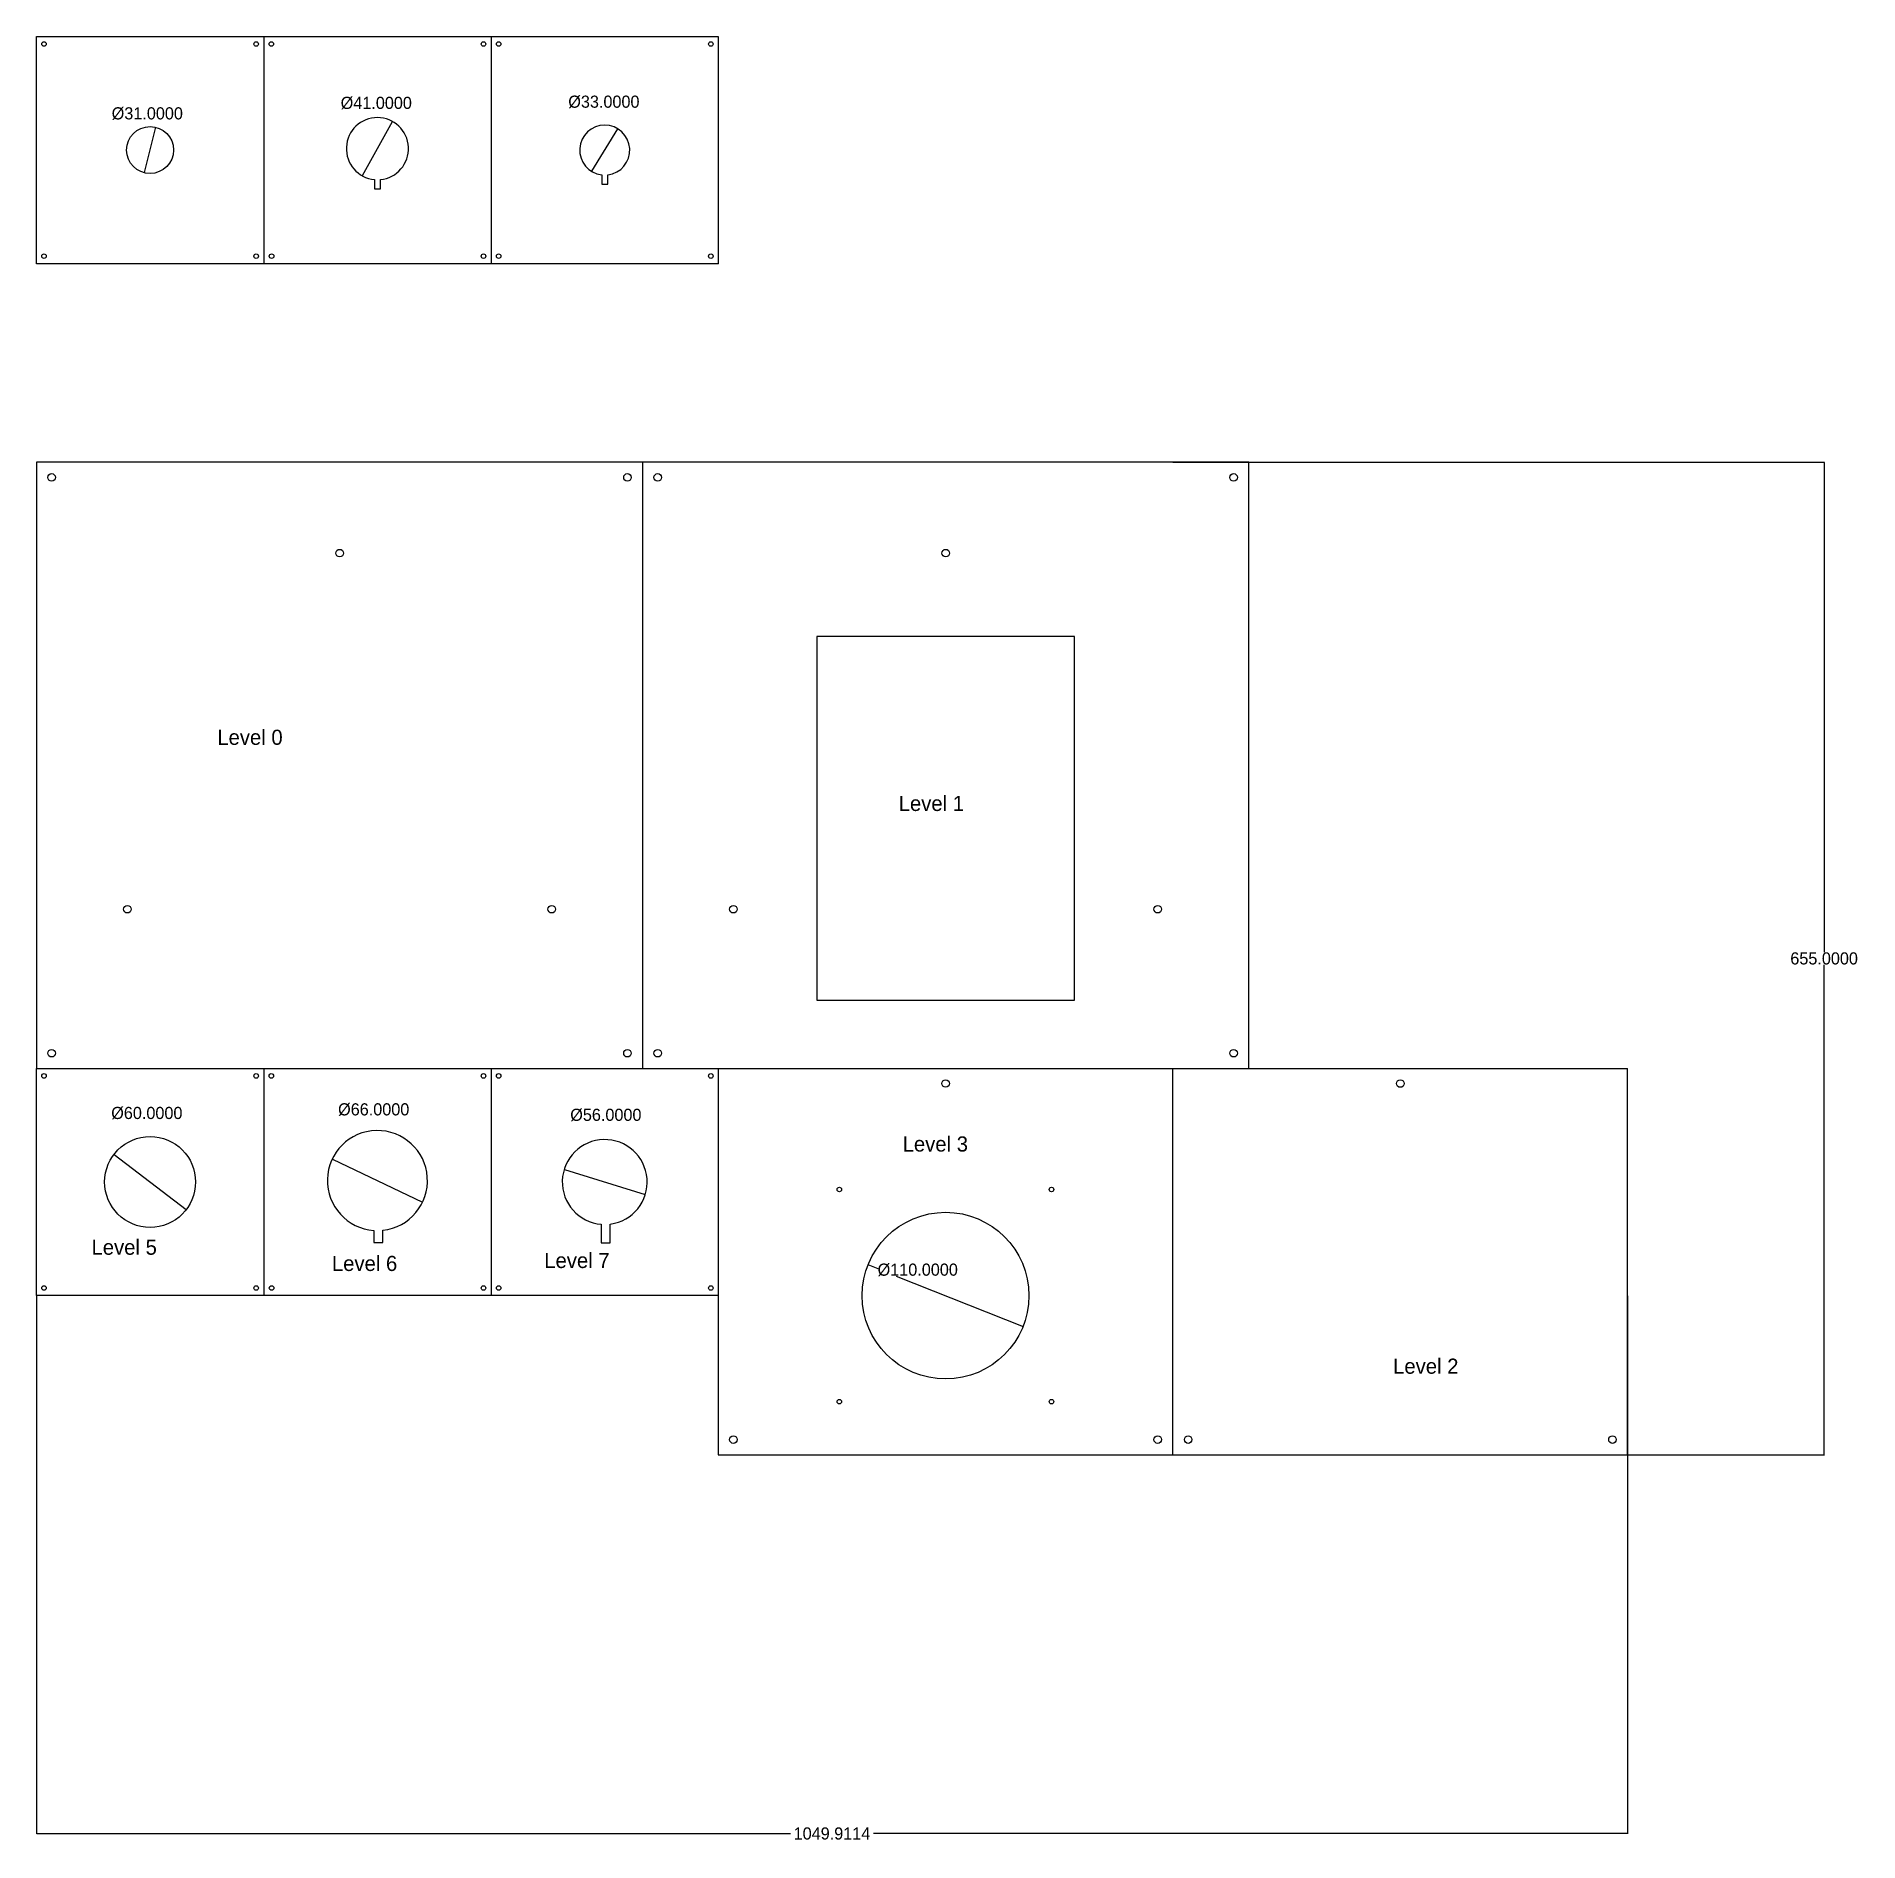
# Model space of a CAD drawing. Extents: x 595 to 1797, y -440 to 751.
import ezdxf

# ---------------------------------------------------------------- set-up
doc = ezdxf.new("R2010")
doc.units = 0
doc.layers.get('0').update_dxf_attribs({"linetype": 'CONTINUOUS'})
doc.layers.get('Defpoints').update_dxf_attribs({"linetype": 'CONTINUOUS'})
for name, color, linetype in [('2ndCut', 2, 'CONTINUOUS'), ('First Cut', 1, 'CONTINUOUS'), ('Guides', 3, 'CONTINUOUS')]:
    doc.layers.add(name, color=color, linetype=linetype)
doc.dimstyles.new('ISO-25', dxfattribs={"dimtxt": 2.5, "dimasz": 2.5, "dimexe": 1.25, "dimexo": 0.625, "dimtad": 1, "dimdsep": 46, "dimtxsty": 'Standard', "dimcen": 2.5, "dimadec": 0, "dimazin": 0, "dimtfac": 1, "dimtmove": 0, "dimatfit": 3, "dimfxl": 1, "dimarcsym": 0})

# ---------------------------------------------------------------- blocks, each defined once
blk = doc.blocks.new('*D13')
at = {"layer": 'Defpoints', "color": 0}
for p in [(646.1, 13.5), (693.8, -22.9)]:
    blk.add_point(p, dxfattribs=at)
at = {"layer": 'Guides', "color": 0, "linetype": 'ByBlock', "lineweight": -2}
blk.add_line((646.3, 13.4), (693.8, -22.9), dxfattribs=at)
at = {"layer": 'Guides', "color": 0}
for points in [[(646.3, 13.4), (646.2, 13.4), (646.1, 13.5)], [(693.6, -22.8), (693.7, -22.8), (693.8, -22.9)]]:
    blk.add_solid(points, dxfattribs=at)
at = {"layer": 'Guides', "color": 0, "linetype": 'ByBlock', "insert": (667.8, 40.7), "char_height": 8, "attachment_point": 5}
blk.add_mtext('\\A1;%%c60.0000', dxfattribs=at)
blk = doc.blocks.new('*D14')
at = {"layer": 'Defpoints', "color": 0}
for p in [(790.2, 10.5), (849.7, -18)]:
    blk.add_point(p, dxfattribs=at)
at = {"layer": 'Guides', "color": 0, "linetype": 'ByBlock', "lineweight": -2}
blk.add_line((790.4, 10.4), (849.7, -18), dxfattribs=at)
at = {"layer": 'Guides', "color": 0}
for points in [[(790.4, 10.5), (790.4, 10.4), (790.2, 10.5)], [(849.5, -18), (849.6, -17.9), (849.7, -18)]]:
    blk.add_solid(points, dxfattribs=at)
at = {"layer": 'Guides', "color": 0, "linetype": 'ByBlock', "insert": (817.5, 43.1), "char_height": 8, "attachment_point": 5}
blk.add_mtext('\\A1;%%c66.0000', dxfattribs=at)
blk = doc.blocks.new('*D15')
at = {"layer": 'Defpoints', "color": 0}
for p in [(943.2, 3.6), (996.7, -13)]:
    blk.add_point(p, dxfattribs=at)
at = {"layer": 'Guides', "color": 0, "linetype": 'ByBlock', "lineweight": -2}
blk.add_line((943.4, 3.5), (996.7, -13), dxfattribs=at)
at = {"layer": 'Guides', "color": 0}
for points in [[(943.4, 3.6), (943.4, 3.5), (943.2, 3.6)], [(996.5, -13), (996.5, -12.9), (996.7, -13)]]:
    blk.add_solid(points, dxfattribs=at)
at = {"layer": 'Guides', "color": 0, "linetype": 'ByBlock', "insert": (970.7, 39.5), "char_height": 8, "attachment_point": 5}
blk.add_mtext('\\A1;%%c56.0000', dxfattribs=at)
blk = doc.blocks.new('*D28')
at = {"layer": 'Defpoints', "color": 0}
for p in [(1143.7, -59.4), (1246, -100)]:
    blk.add_point(p, dxfattribs=at)
at = {"layer": 'Guides', "color": 0, "linetype": 'ByBlock', "lineweight": -2}
for p, q in [((1150.4, -62.1), (1143.7, -59.4)), ((1162.3, -66.8), (1246, -100))]:
    blk.add_line(p, q, dxfattribs=at)
at = {"layer": 'Guides', "color": 0}
for points in [[(1143.9, -59.5), (1143.9, -59.5), (1143.7, -59.4)], [(1245.8, -99.9), (1245.8, -99.9), (1246, -100)]]:
    blk.add_solid(points, dxfattribs=at)
at = {"layer": 'Guides', "color": 0, "linetype": 'ByBlock', "insert": (1176.5, -62.7), "char_height": 8, "attachment_point": 5}
blk.add_mtext('\\A1;%%c110.0000', dxfattribs=at)
blk = doc.blocks.new('*D33')
at = {"layer": 'Defpoints', "color": 0}
for p in [(595, -79.7), (1644.9, -79.7), (1644.9, -434.7)]:
    blk.add_point(p, dxfattribs=at)
at = {"layer": 'Guides', "color": 0, "linetype": 'ByBlock', "lineweight": -2}
for p, q in [((595, -79.8), (595, -434.9)), ((1644.9, -79.8), (1644.9, -434.9)), ((595.1, -434.7), (1092.5, -434.7)), ((1644.7, -434.7), (1147.3, -434.7))]:
    blk.add_line(p, q, dxfattribs=at)
at = {"layer": 'Guides', "color": 0}
for points in [[(595.1, -434.7), (595.1, -434.8), (595, -434.7)], [(1644.7, -434.8), (1644.7, -434.7), (1644.9, -434.7)]]:
    blk.add_solid(points, dxfattribs=at)
at = {"layer": 'Guides', "color": 0, "linetype": 'ByBlock', "insert": (1119.9, -434.7), "char_height": 8, "attachment_point": 5}
blk.add_mtext('\\A1;1049.9114', dxfattribs=at)
blk = doc.blocks.new('*D34')
at = {"layer": 'Defpoints', "color": 0}
for p in [(1344.9, 470.3), (1774.6, 470.3), (1344.9, -184.7)]:
    blk.add_point(p, dxfattribs=at)
at = {"layer": 'Guides', "color": 0, "linetype": 'ByBlock', "lineweight": -2}
for p, q in [((1344.9, 470.3), (1774.8, 470.3)), ((1774.6, 470.1), (1774.6, 146.9)), ((1774.6, -184.5), (1774.6, 138.7)), ((1344.9, -184.7), (1774.8, -184.7))]:
    blk.add_line(p, q, dxfattribs=at)
at = {"layer": 'Guides', "color": 0}
for points in [[(1774.6, 470.1), (1774.6, 470.1), (1774.6, 470.3)], [(1774.6, -184.5), (1774.6, -184.5), (1774.6, -184.7)]]:
    blk.add_solid(points, dxfattribs=at)
at = {"layer": 'Guides', "color": 0, "linetype": 'ByBlock', "insert": (1774.6, 142.8), "char_height": 8, "attachment_point": 5}
blk.add_mtext('\\A1;655.0000', dxfattribs=at)
blk = doc.blocks.new('*D36')
at = {"layer": 'Defpoints', "color": 0}
for p in [(673.7, 691.4), (666.2, 661.3)]:
    blk.add_point(p, dxfattribs=at)
at = {"layer": 'Guides', "color": 0, "linetype": 'ByBlock', "lineweight": -2}
blk.add_line((666.2, 661.5), (673.7, 691.4), dxfattribs=at)
at = {"layer": 'Guides', "color": 0}
for points in [[(673.7, 691.2), (673.6, 691.2), (673.7, 691.4)], [(666.2, 661.5), (666.3, 661.5), (666.2, 661.3)]]:
    blk.add_solid(points, dxfattribs=at)
at = {"layer": 'Guides', "color": 0, "linetype": 'ByBlock', "insert": (668.1, 700.4), "char_height": 8, "attachment_point": 5}
blk.add_mtext('\\A1;%%c31.0000', dxfattribs=at)
blk = doc.blocks.new('*D37')
at = {"layer": 'Defpoints', "color": 0}
for p in [(829.9, 695.2), (810, 659.3)]:
    blk.add_point(p, dxfattribs=at)
at = {"layer": 'Guides', "color": 0, "linetype": 'ByBlock', "lineweight": -2}
blk.add_line((810.1, 659.5), (829.9, 695.2), dxfattribs=at)
at = {"layer": 'Guides', "color": 0}
for points in [[(829.8, 695), (829.8, 695), (829.9, 695.2)], [(810.1, 659.5), (810.1, 659.5), (810, 659.3)]]:
    blk.add_solid(points, dxfattribs=at)
at = {"layer": 'Guides', "color": 0, "linetype": 'ByBlock', "insert": (819.2, 707.3), "char_height": 8, "attachment_point": 5}
blk.add_mtext('\\A1;%%c41.0000', dxfattribs=at)
blk = doc.blocks.new('*D38')
at = {"layer": 'Defpoints', "color": 0}
for p in [(978.5, 690.4), (961.4, 662.2)]:
    blk.add_point(p, dxfattribs=at)
at = {"layer": 'Guides', "color": 0, "linetype": 'ByBlock', "lineweight": -2}
blk.add_line((961.5, 662.3), (978.5, 690.4), dxfattribs=at)
at = {"layer": 'Guides', "color": 0}
for points in [[(978.4, 690.2), (978.4, 690.3), (978.5, 690.4)], [(961.5, 662.4), (961.5, 662.3), (961.4, 662.2)]]:
    blk.add_solid(points, dxfattribs=at)
at = {"layer": 'Guides', "color": 0, "linetype": 'ByBlock', "insert": (969.4, 708.1), "char_height": 8, "attachment_point": 5}
blk.add_mtext('\\A1;%%c33.0000', dxfattribs=at)

msp = doc.modelspace()

# ---------------------------------------------------------------- linework, layer by layer
at = {"linetype": 'ByBlock'}
for p, q in [((594.95182, 751.30015), (1044.86319, 751.30015)), ((594.95182, 601.30015), (594.95182, 751.30015)), ((1044.95182, 601.30015), (594.95182, 601.30015)), ((994.95182, 470.30339), (594.95182, 470.30339)), ((594.95182, 470.30339), (594.95182, 70.30339)), ((1394.95182, 470.30339), (994.95182, 470.30339)), ((1394.95182, 70.30339), (1394.95182, 470.30339)), ((594.95182, -79.69661), (594.95182, 70.30339)), ((1344.86319, 70.30339), (1394.95182, 70.30339)), ((1394.95182, 70.30339), (1644.86319, 70.30339)), ((1044.95182, -79.69661), (594.95182, -79.69661)), ((1044.86319, -184.69661), (1344.86319, -184.69661)), ((1344.86319, -184.69661), (1644.86319, -184.69661))]:
    msp.add_line(p, q, dxfattribs=at)
for points in [[(1044.86319, 751.30015), (1044.86319, 601.30015)], [(1644.86319, -184.69661), (1644.86319, 70.30339)], [(1044.86319, -79.69661), (1044.86319, -184.69661)]]:
    msp.add_lwpolyline(points, dxfattribs=at)
at = {"layer": '2ndCut', "linetype": 'ByBlock'}
for p, q in [((744.95182, 751.30015), (744.95182, 601.30015)), ((894.95182, 751.30015), (894.95182, 601.30015)), ((994.95182, 470.30339), (994.95182, 70.30339)), ((594.95182, 70.30339), (994.95182, 70.30339)), ((744.95182, 70.30339), (744.95182, -79.69661)), ((894.95182, 70.30339), (894.95182, -79.69661)), ((994.95182, 70.30339), (1344.86319, 70.30339))]:
    msp.add_line(p, q, dxfattribs=at)
for points in [[(1044.86319, 70.30339), (1044.86319, -79.69661)], [(1344.86319, -184.69661), (1344.86319, 70.30339)]]:
    msp.add_lwpolyline(points, dxfattribs=at)
at = {"layer": 'First Cut', "linetype": 'ByBlock'}
for p, q in [((817.95182, 656.83768), (817.95182, 650.73988)), ((817.95182, 650.73988), (821.95182, 650.73988)), ((821.95182, 650.73988), (821.95182, 656.83768)), ((967.95182, 659.92181), (967.95182, 653.80015)), ((967.95182, 653.80015), (971.95182, 653.80015)), ((971.95182, 653.80015), (971.95182, 659.92181))]:
    msp.add_line(p, q, dxfattribs=at)
msp.add_lwpolyline([(1109.86319, 355.31903), (1109.86319, 115.31903), (1279.86319, 115.31903), (1279.86319, 355.31903)], close=True, dxfattribs=at)
for points in [[(967.6089, -32.59841), (967.6089, -44.74988), (973.6089, -44.74988), (973.6089, -32.45675)], [(817.63118, -36.67518), (817.63118, -44.58596), (823.63118, -44.58596), (823.63118, -36.55112)]]:
    msp.add_lwpolyline(points, dxfattribs=at)
for centre, radius in [((599.95182, 746.30015), 1.5), ((739.95182, 746.30015), 1.5), ((749.95182, 746.30015), 1.5), ((889.95182, 746.30015), 1.5), ((899.95182, 746.30015), 1.5), ((1039.95182, 746.30015), 1.5), ((669.95182, 676.34757), 15.5), ((599.95182, 606.30015), 1.5), ((739.95182, 606.30015), 1.5), ((750.12026, 606.30015), 1.5), ((889.95182, 606.30015), 1.5), ((899.95182, 606.30015), 1.5), ((1039.95182, 606.30015), 1.5), ((604.95182, 460.30339), 2.5), ((984.95182, 460.30339), 2.5), ((1004.95182, 460.30339), 2.5), ((1384.95182, 460.30339), 2.5), ((795.04045, 410.30339), 2.5), ((1194.95182, 410.30339), 2.5), ((654.95182, 175.33468), 2.5), ((934.95182, 175.33468), 2.5), ((1054.86319, 175.33468), 2.5), ((1334.86319, 175.33468), 2.5), ((604.95182, 80.30339), 2.5), ((984.95182, 80.30339), 2.5), ((1004.95182, 80.30339), 2.5), ((1384.95182, 80.30339), 2.5), ((599.95182, 65.30339), 1.5), ((739.95182, 65.30339), 1.5), ((749.95182, 65.30339), 1.5), ((889.95182, 65.30339), 1.5), ((899.95182, 65.30339), 1.5), ((1039.95182, 65.30339), 1.5), ((1194.86319, 60.30339), 2.5), ((1494.95182, 60.28775), 2.5), ((669.95182, -4.69661), 30), ((1124.77723, -9.66994), 1.5), ((1264.77723, -9.66994), 1.5), ((1194.86319, -79.69661), 55), ((599.95182, -74.69661), 1.5), ((739.95182, -74.69661), 1.5), ((750.12026, -74.69661), 1.5), ((889.95182, -74.69661), 1.5), ((899.95182, -74.69661), 1.5), ((1039.95182, -74.69661), 1.5), ((1124.77723, -149.66994), 1.5), ((1264.77723, -149.66994), 1.5), ((1054.86319, -174.68097), 2.5), ((1334.86319, -174.68097), 2.5), ((1354.95182, -174.69661), 2.5), ((1634.95182, -174.69661), 2.5)]:
    msp.add_circle(centre, radius, dxfattribs=at)
for centre, radius, start, end in [((819.95182, 677.23988), 20.5, 275.59873782, 264.40126218), ((969.95182, 676.30015), 16.5, 276.96206269, 263.03793731), ((819.95182, -3.75688), 33, 276.40154989, 265.96749686), ((969.95182, -4.69661), 28, 277.50484075, 265.20011989)]:
    msp.add_arc(centre, radius, start, end, dxfattribs=at)

# ---------------------------------------------------------------- texts
at = {"layer": 'Guides', "linetype": 'ByBlock'}
for s, p in [('Level 0', (714.3064, 283.78169)), ('Level 1', (1163.93822, 240.13501)), ('Level 3', (1166.54412, 15.39116)), ('Level 5', (631.29869, -52.73099)), ('Level 6', (789.92597, -63.4359)), ('Level 7', (930.06296, -61.48955)), ('Level 2', (1490.19553, -131.25967))]:
    msp.add_text(s, height=10, dxfattribs=at).set_placement(p)

# ---------------------------------------------------------------- dimensions: what is measured, and where the dimension line sits
for p1, p2, picture, middle in [((829.8933, 695.16799), (810.01034, 659.31178), '*D37', (819.1906, 707.28866)), ((978.5103, 690.40698), (961.39334, 662.19333), '*D38', (969.44859, 708.0672)), ((673.70678, 691.38587), (666.19686, 661.30928), '*D36', (668.08481, 700.41859)), ((849.70245, -18.03623), (790.20119, 10.52248), '*D14', (817.46379, 43.12694)), ((693.79183, -22.90798), (646.11182, 13.51477), '*D13', (667.83836, 40.69401)), ((996.69475, -12.99215), (943.2089, 3.59894), '*D15', (970.73862, 39.47754)), ((1245.99333, -99.96256), (1143.73305, -59.43066), '*D28', (1176.51794, -62.70243))]:
    dim = msp.add_diameter_dim_2p(p1=p1, p2=p2, dimstyle='ISO-25', override={"dimtxt": 8, "dimasz": 0.18, "dimexe": 0.18, "dimexo": 0.0625, "dimgap": 0.09, "dimtad": 0, "dimtih": 1, "dimtoh": 1, "dimdec": 4, "dimzin": 0, "dimcen": 0.09, "dimtdec": 4, "dimtofl": 0, "dimtmove": 2, "dimtolj": 1, "dimtzin": 0}, dxfattribs=at)
    dim.commit()
    dim.dimension.update_dxf_attribs({"geometry": picture, "text_midpoint": middle, "dimtype": 163})
dim = msp.add_linear_dim(base=(1774.61261, 470.30339), p1=(1344.86319, -184.69661), p2=(1344.86319, 470.30339), angle=90, dimstyle='ISO-25', override={"dimtxt": 8, "dimasz": 0.18, "dimexe": 0.18, "dimexo": 0.0625, "dimgap": 0.09, "dimtad": 0, "dimtih": 1, "dimtoh": 1, "dimdec": 4, "dimzin": 0, "dimcen": 0.09, "dimtdec": 4, "dimtofl": 0, "dimtmove": 2, "dimtolj": 1, "dimtzin": 0}, dxfattribs=at)
dim.commit()
dim.dimension.update_dxf_attribs({"geometry": '*D34', "text_midpoint": (1774.61261, 142.80339)})
dim = msp.add_linear_dim(base=(1644.86319, -434.72934), p1=(594.95182, -79.69661), p2=(1644.86319, -79.69661), dimstyle='ISO-25', override={"dimtxt": 8, "dimasz": 0.18, "dimexe": 0.18, "dimexo": 0.0625, "dimgap": 0.09, "dimtad": 0, "dimtih": 1, "dimtoh": 1, "dimdec": 4, "dimzin": 0, "dimcen": 0.09, "dimtdec": 4, "dimtofl": 0, "dimtmove": 2, "dimtolj": 1, "dimtzin": 0}, dxfattribs=at)
dim.commit()
dim.dimension.update_dxf_attribs({"geometry": '*D33', "text_midpoint": (1119.90751, -434.72934)})

doc.saveas('drawing.dxf')
